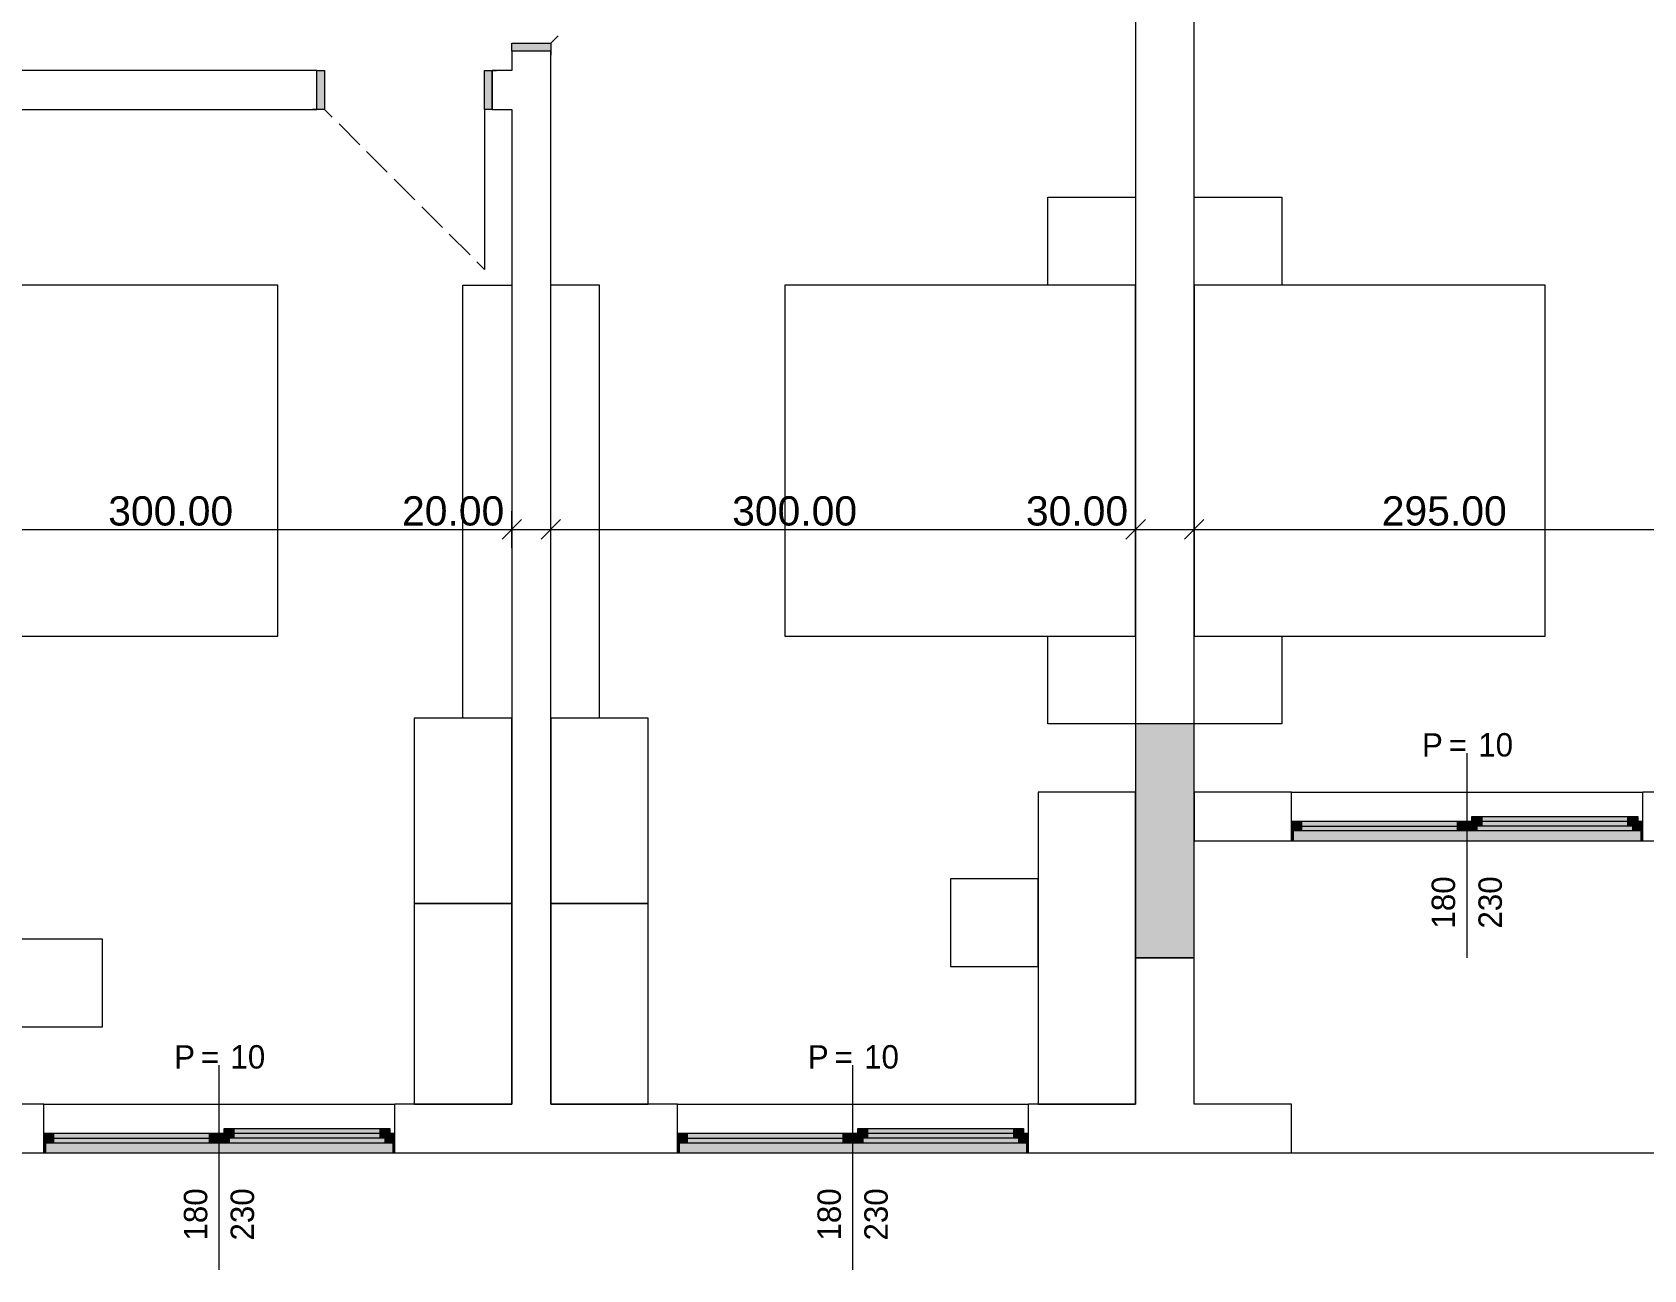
# Model space of a CAD drawing. Header units: millimetres. Extents: x 5493291 to 5652041, y -5155064 to -5098765.
# Drawn here: x 5548745 to 5557011, y -5131592 to -5125245 of the extents above; entities that cross this region are included whole.
import ezdxf

# ---------------------------------------------------------------- set-up
doc = ezdxf.new("R2010")
doc.units = ezdxf.units.MM
doc.header["$MEASUREMENT"] = 0
for name, color, linetype, lineweight in [('Drawing & Figure_Pen_No__1', 7, 'Continuous', 13), ('Drawing & Figure_Pen_No__101', 252, 'Continuous', 13), ('Drawing & Figure_Pen_No__2', 8, 'Continuous', 13)]:
    doc.layers.add(name, color=color, linetype=linetype, lineweight=lineweight)
for name, color, linetype, lineweight, true_color in [('Drawing & Figure_Pen_No__145', 7, 'Continuous', 13, 0x0077b0), ('Drawing & Figure_Pen_No__181', 7, 'Continuous', 5, 0x282828), ('Drawing & Figure_Pen_No__61', 7, 'Continuous', 13, 0x6a6a6a)]:
    doc.layers.add(name, color=color, linetype=linetype, lineweight=lineweight, true_color=true_color)
doc.styles.add('GENERATED_STYLE_1', font='GIL_____.TTF')
doc.styles.add('GENERATED_STYLE_2', font='arial.ttf')

msp = doc.modelspace()

# ---------------------------------------------------------------- hatches: boundary and pattern name
at = {"layer": 'Drawing & Figure_Pen_No__1', "linetype": 'Continuous', "lineweight": 0, "true_color": 0xffffff}
for points in [[(5551204.3, -5125341.6), (5551404.5, -5125341.6), (5551404.5, -5125301.6), (5551204.3, -5125301.6)], [(5550204.5, -5125441.6), (5550204.5, -5125641.6), (5550244.3, -5125641.6), (5550244.3, -5125441.6)], [(5551104.5, -5125641.6), (5551104.5, -5125441.6), (5551064.7, -5125441.6), (5551064.7, -5125641.6)], [(5555204.4, -5129291.6), (5555204.4, -5129341.5), (5555254.3, -5129341.5), (5555254.3, -5129291.6)], [(5555204.4, -5129341.5), (5555204.4, -5129392), (5555214.5, -5129392), (5556994.8, -5129392), (5557004.9, -5129392), (5557004.9, -5129341.5)], [(5555214.5, -5129392), (5555214.5, -5129341.5), (5555204.4, -5129341.5), (5555204.4, -5129392)], [(5555254.3, -5129291.6), (5555254.3, -5129341.5), (5556054.4, -5129341.5), (5556054.4, -5129291.6)], [(5556104.3, -5129341.5), (5556104.3, -5129291.6), (5556054.4, -5129291.6), (5556054.4, -5129341.5)], [(5556104.3, -5129291.6), (5556104.3, -5129341.5), (5556154.8, -5129341.5), (5556154.8, -5129316.6), (5556129.3, -5129316.6), (5556129.3, -5129291.6)], [(5556129.3, -5129266.7), (5556129.3, -5129316.6), (5556179.8, -5129316.6), (5556179.8, -5129266.7)], [(5556929.4, -5129266.7), (5556179.8, -5129266.7), (5556179.8, -5129316.6), (5556154.8, -5129316.6), (5556154.8, -5129341.5), (5556954.4, -5129341.5), (5556954.4, -5129316.6), (5556929.4, -5129316.6)], [(5556929.4, -5129316.6), (5556929.4, -5129266.7), (5556179.8, -5129266.7), (5556179.8, -5129316.6)], [(5556979.3, -5129316.6), (5556979.3, -5129266.7), (5556929.4, -5129266.7), (5556929.4, -5129316.6)], [(5557004.9, -5129341.5), (5557004.9, -5129291.6), (5556979.3, -5129291.6), (5556979.3, -5129316.6), (5556954.4, -5129316.6), (5556954.4, -5129341.5)], [(5557004.9, -5129392), (5557004.9, -5129341.5), (5556994.8, -5129341.5), (5556994.8, -5129392)], [(5548804.4, -5130891.9), (5548804.4, -5130941.8), (5548854.3, -5130941.8), (5548854.3, -5130891.9)], [(5548854.3, -5130891.9), (5548854.3, -5130941.8), (5549654.5, -5130941.8), (5549654.5, -5130891.9)], [(5549704.4, -5130941.8), (5549704.4, -5130891.9), (5549654.5, -5130891.9), (5549654.5, -5130941.8)], [(5549704.4, -5130891.9), (5549704.4, -5130941.8), (5549754.3, -5130941.8), (5549754.3, -5130916.8), (5549729.3, -5130916.8), (5549729.3, -5130891.9)], [(5549729.3, -5130866.9), (5549729.3, -5130916.8), (5549779.2, -5130916.8), (5549779.2, -5130866.9)], [(5550529.5, -5130866.9), (5549779.2, -5130866.9), (5549779.2, -5130916.8), (5549754.3, -5130916.8), (5549754.3, -5130941.8), (5550554.4, -5130941.8), (5550554.4, -5130916.8), (5550529.5, -5130916.8)], [(5550529.5, -5130916.8), (5550529.5, -5130866.9), (5549779.2, -5130866.9), (5549779.2, -5130916.8)], [(5550579.4, -5130916.8), (5550579.4, -5130866.9), (5550529.5, -5130866.9), (5550529.5, -5130916.8)], [(5550604.3, -5130941.8), (5550604.3, -5130891.9), (5550579.4, -5130891.9), (5550579.4, -5130916.8), (5550554.4, -5130916.8), (5550554.4, -5130941.8)], [(5552054.3, -5130891.9), (5552054.3, -5130941.8), (5552104.2, -5130941.8), (5552104.2, -5130891.9)], [(5552104.2, -5130891.9), (5552104.2, -5130941.8), (5552904.3, -5130941.8), (5552904.3, -5130891.9)], [(5552954.2, -5130941.8), (5552954.2, -5130891.9), (5552904.3, -5130891.9), (5552904.3, -5130941.8)], [(5552954.2, -5130891.9), (5552954.2, -5130941.8), (5553004.7, -5130941.8), (5553004.7, -5130916.8), (5552979.2, -5130916.8), (5552979.2, -5130891.9)], [(5552979.2, -5130866.9), (5552979.2, -5130916.8), (5553029.7, -5130916.8), (5553029.7, -5130866.9)], [(5553779.3, -5130866.9), (5553029.7, -5130866.9), (5553029.7, -5130916.8), (5553004.7, -5130916.8), (5553004.7, -5130941.8), (5553804.3, -5130941.8), (5553804.3, -5130916.8), (5553779.3, -5130916.8)], [(5553779.3, -5130916.8), (5553779.3, -5130866.9), (5553029.7, -5130866.9), (5553029.7, -5130916.8)], [(5553829.2, -5130916.8), (5553829.2, -5130866.9), (5553779.3, -5130866.9), (5553779.3, -5130916.8)], [(5553854.8, -5130941.8), (5553854.8, -5130891.9), (5553829.2, -5130891.9), (5553829.2, -5130916.8), (5553804.3, -5130916.8), (5553804.3, -5130941.8)], [(5548804.4, -5130941.8), (5548804.4, -5130991.7), (5548814.5, -5130991.7), (5550594.2, -5130991.7), (5550604.3, -5130991.7), (5550604.3, -5130941.8)], [(5548814.5, -5130991.7), (5548814.5, -5130941.8), (5548804.4, -5130941.8), (5548804.4, -5130991.7)], [(5550604.3, -5130991.7), (5550604.3, -5130941.8), (5550594.2, -5130941.8), (5550594.2, -5130991.7)], [(5552054.3, -5130941.8), (5552054.3, -5130991.7), (5552064.4, -5130991.7), (5553844.7, -5130991.7), (5553854.8, -5130991.7), (5553854.8, -5130941.8)], [(5552064.4, -5130991.7), (5552064.4, -5130941.8), (5552054.3, -5130941.8), (5552054.3, -5130991.7)], [(5553854.8, -5130991.7), (5553854.8, -5130941.8), (5553844.7, -5130941.8), (5553844.7, -5130991.7)]]:
    msp.add_hatch(color=7, dxfattribs=at).paths.add_polyline_path(points)
at = {"layer": 'Drawing & Figure_Pen_No__1', "linetype": 'Continuous', "lineweight": 0, "true_color": 0x000000}
msp.add_hatch(color=18, dxfattribs=at).paths.add_polyline_path([(5554704.2, -5128791.4), (5554404.2, -5128791.4), (5554404.2, -5129992), (5554704.2, -5129992)])

# ---------------------------------------------------------------- linework, layer by layer
at = {"layer": 'Drawing & Figure_Pen_No__1', "color": 7, "linetype": 'Continuous', "lineweight": 13}
for points in [[(5554404.2, -5124341.6), (5554404.2, -5128791.4)], [(5554704.2, -5128791.4), (5554704.2, -5124541.6)], [(5551204.3, -5125341.6), (5551204.3, -5125363.6)], [(5551404.5, -5125341.6), (5551204.3, -5125341.6)], [(5551204.3, -5125341.6), (5551204.3, -5125441.6)], [(5551404.5, -5125341.6), (5551204.3, -5125341.6)], [(5551404.5, -5125341.6), (5551204.3, -5125341.6)], [(5551204.3, -5125341.6), (5551204.3, -5125363.6)], [(5551204.3, -5125341.6), (5551204.3, -5125363.6)], [(5551404.5, -5125341.6), (5551404.5, -5125363.6)], [(5551404.5, -5130741.6), (5551404.5, -5125341.6)], [(5551404.5, -5125341.6), (5551404.5, -5125363.6)], [(5551404.5, -5125341.6), (5551404.5, -5125363.6)], [(5550204.5, -5125441.6), (5547904.5, -5125441.6)], [(5550204.5, -5125441.6), (5550182.6, -5125441.6)], [(5550204.5, -5125441.6), (5550182.6, -5125441.6)], [(5550204.5, -5125441.6), (5550182.6, -5125441.6)], [(5550204.5, -5125641.6), (5550204.5, -5125441.6)], [(5550204.5, -5125641.6), (5550204.5, -5125441.6)], [(5550204.5, -5125641.6), (5550204.5, -5125441.6)], [(5551104.5, -5125441.6), (5551126.5, -5125441.6)], [(5551104.5, -5125641.6), (5551104.5, -5125441.6)], [(5551204.3, -5125441.6), (5551104.5, -5125441.6)], [(5551104.5, -5125641.6), (5551104.5, -5125441.6)], [(5551104.5, -5125641.6), (5551104.5, -5125441.6)], [(5551104.5, -5125441.6), (5551126.5, -5125441.6)], [(5551104.5, -5125441.6), (5551126.5, -5125441.6)], [(5548204.5, -5125641.6), (5550204.5, -5125641.6)], [(5550204.5, -5125641.6), (5550182.6, -5125641.6)], [(5550204.5, -5125641.6), (5550182.6, -5125641.6)], [(5550204.5, -5125641.6), (5550182.6, -5125641.6)], [(5551104.5, -5125641.6), (5551126.5, -5125641.6)], [(5551104.5, -5125641.6), (5551204.3, -5125641.6)], [(5551104.5, -5125641.6), (5551126.5, -5125641.6)], [(5551104.5, -5125641.6), (5551126.5, -5125641.6)], [(5551204.3, -5125641.6), (5551204.3, -5130741.6)], [(5551204.3, -5127888.5), (5551204.3, -5127700.8)], [(5551404.5, -5127888.5), (5551404.5, -5127700.8)], [(5554404.2, -5127888.5), (5554404.2, -5127700.8)], [(5554704.2, -5127888.5), (5554704.2, -5127700.8)], [(5548204.5, -5127794.7), (5551204.3, -5127794.7)], [(5551204.3, -5127794.7), (5551404.5, -5127794.7)], [(5551404.5, -5127794.7), (5554404.2, -5127794.7)], [(5554404.2, -5127794.7), (5554704.2, -5127794.7)], [(5554704.2, -5127794.7), (5557654.7, -5127794.7)], [(5554704.2, -5128791.4), (5554404.2, -5128791.4)], [(5554704.2, -5128791.4), (5554404.2, -5128791.4)], [(5554404.2, -5128791.4), (5554404.2, -5129992)], [(5554704.2, -5129992), (5554704.2, -5128791.4)], [(5555204.4, -5129141.9), (5554704.2, -5129141.9)], [(5554704.2, -5129141.9), (5554704.2, -5129392)], [(5555204.4, -5129291.6), (5555204.4, -5129141.9)], [(5557004.9, -5129291.6), (5557004.9, -5129141.9)], [(5557654.7, -5129141.9), (5557004.9, -5129141.9)], [(5555204.4, -5129341.5), (5555204.4, -5129291.6)], [(5555204.4, -5129392), (5555204.4, -5129341.5)], [(5555204.4, -5129392), (5555204.4, -5129341.5)], [(5557004.9, -5129341.5), (5557004.9, -5129291.6)], [(5557004.9, -5129392), (5557004.9, -5129341.5)], [(5557004.9, -5129392), (5557004.9, -5129341.5)], [(5554704.2, -5129392), (5555204.4, -5129392)], [(5557004.9, -5129392), (5557654.7, -5129392)], [(5554404.2, -5129992), (5554404.2, -5130741.6)], [(5554704.2, -5129992), (5554404.2, -5129992)], [(5554404.2, -5129992), (5554704.2, -5129992)], [(5554704.2, -5130741.6), (5554704.2, -5129992)], [(5548804.4, -5130741.6), (5548204.5, -5130741.6)], [(5548804.4, -5130891.9), (5548804.4, -5130741.6)], [(5550604.3, -5130891.9), (5550604.3, -5130741.6)], [(5551204.3, -5130741.6), (5550604.3, -5130741.6)], [(5552054.3, -5130741.6), (5551404.5, -5130741.6)], [(5552054.3, -5130891.9), (5552054.3, -5130741.6)], [(5553854.8, -5130891.9), (5553854.8, -5130741.6)], [(5554404.2, -5130741.6), (5553854.8, -5130741.6)], [(5555204.4, -5130741.6), (5554704.2, -5130741.6)], [(5555204.4, -5130991.7), (5555204.4, -5130741.6)], [(5548804.4, -5130941.8), (5548804.4, -5130891.9)], [(5550604.3, -5130941.8), (5550604.3, -5130891.9)], [(5552054.3, -5130941.8), (5552054.3, -5130891.9)], [(5553854.8, -5130941.8), (5553854.8, -5130891.9)], [(5540454.1, -5130991.7), (5619356.6, -5130991.7)], [(5540454.1, -5130991.7), (5619356.6, -5130991.7)], [(5547454.2, -5130991.7), (5548804.4, -5130991.7)], [(5548804.4, -5130991.7), (5548804.4, -5130941.8)], [(5548804.4, -5130991.7), (5548804.4, -5130941.8)], [(5550604.3, -5130991.7), (5550604.3, -5130941.8)], [(5550604.3, -5130991.7), (5550604.3, -5130941.8)], [(5550604.3, -5130991.7), (5551204.3, -5130991.7)], [(5551204.3, -5130991.7), (5552054.3, -5130991.7)], [(5552054.3, -5130991.7), (5552054.3, -5130941.8)], [(5552054.3, -5130991.7), (5552054.3, -5130941.8)], [(5553854.8, -5130991.7), (5553854.8, -5130941.8)], [(5553854.8, -5130991.7), (5553854.8, -5130941.8)], [(5553854.8, -5130991.7), (5555204.4, -5130991.7)]]:
    msp.add_lwpolyline(points, dxfattribs=at)
at = {"layer": 'Drawing & Figure_Pen_No__101', "color": 252, "linetype": 'Continuous', "lineweight": 13}
for points in [[(5553954.6, -5126541.7), (5553954.6, -5126091.6)], [(5553954.6, -5126091.6), (5554404.2, -5126091.6)], [(5554404.2, -5126091.6), (5554404.2, -5126541.7)], [(5554704.2, -5126091.6), (5555154.5, -5126091.6)], [(5554704.2, -5126541.7), (5554704.2, -5126091.6)], [(5555154.5, -5126091.6), (5555154.5, -5126541.7)], [(5550004.3, -5126541.7), (5548204.5, -5126541.7)], [(5550004.3, -5128341.8), (5550004.3, -5126541.7)], [(5550954.2, -5128763.5), (5550954.2, -5126541.7)], [(5550954.2, -5126541.7), (5551204.3, -5126541.7)], [(5551654.5, -5126541.7), (5551404.5, -5126541.7)], [(5551654.5, -5128763.5), (5551654.5, -5126541.7)], [(5554404.2, -5126541.7), (5552604.4, -5126541.7)], [(5552604.4, -5126541.7), (5552604.4, -5128341.8)], [(5554404.2, -5126541.7), (5553954.6, -5126541.7)], [(5554404.2, -5128341.8), (5554404.2, -5126541.7)], [(5556504.7, -5126541.7), (5554704.2, -5126541.7)], [(5554704.2, -5126541.7), (5554704.2, -5128341.8)], [(5555154.5, -5126541.7), (5554704.2, -5126541.7)], [(5556504.7, -5128341.8), (5556504.7, -5126541.7)], [(5548204.5, -5128341.8), (5550004.3, -5128341.8)], [(5552604.4, -5128341.8), (5554404.2, -5128341.8)], [(5553954.6, -5128791.4), (5553954.6, -5128341.8)], [(5553954.6, -5128341.8), (5554404.2, -5128341.8)], [(5554404.2, -5128341.8), (5554404.2, -5128791.4)], [(5554704.2, -5128341.8), (5556504.7, -5128341.8)], [(5554704.2, -5128341.8), (5555154.5, -5128341.8)], [(5554704.2, -5128791.4), (5554704.2, -5128341.8)], [(5555154.5, -5128341.8), (5555154.5, -5128791.4)], [(5551204.3, -5128763.5), (5550704.1, -5128763.5)], [(5550704.1, -5128763.5), (5550704.1, -5129713.4)], [(5551204.3, -5129713.4), (5551204.3, -5128763.5)], [(5551904.6, -5128763.5), (5551404.5, -5128763.5)], [(5551404.5, -5128763.5), (5551404.5, -5129713.4)], [(5551904.6, -5129713.4), (5551904.6, -5128763.5)], [(5554404.2, -5128791.4), (5553954.6, -5128791.4)], [(5555154.5, -5128791.4), (5554704.2, -5128791.4)], [(5554404.2, -5129141.9), (5553904.7, -5129141.9)], [(5553904.7, -5129141.9), (5553904.7, -5130741.6)], [(5554404.2, -5130741.6), (5554404.2, -5129141.9)], [(5553904.7, -5129586.8), (5553454.4, -5129586.8)], [(5553454.4, -5129586.8), (5553454.4, -5130037.1)], [(5553904.7, -5130037.1), (5553904.7, -5129586.8)], [(5550704.1, -5129713.4), (5551204.3, -5129713.4)], [(5551204.3, -5129713.4), (5550704.1, -5129713.4)], [(5550704.1, -5129713.4), (5550704.1, -5130741.6)], [(5551204.3, -5130741.6), (5551204.3, -5129713.4)], [(5551404.5, -5129713.4), (5551904.6, -5129713.4)], [(5551904.6, -5129713.4), (5551404.5, -5129713.4)], [(5551404.5, -5129713.4), (5551404.5, -5130741.6)], [(5551904.6, -5130741.6), (5551904.6, -5129713.4)], [(5549104.4, -5129896.3), (5548654.1, -5129896.3)], [(5549104.4, -5130346.6), (5549104.4, -5129896.3)], [(5553454.4, -5130037.1), (5553904.7, -5130037.1)], [(5548654.1, -5130346.6), (5549104.4, -5130346.6)], [(5550704.1, -5130741.6), (5551204.3, -5130741.6)], [(5551404.5, -5130741.6), (5551904.6, -5130741.6)], [(5553904.7, -5130741.6), (5554404.2, -5130741.6)]]:
    msp.add_lwpolyline(points, dxfattribs=at)
at = {"layer": 'Drawing & Figure_Pen_No__145', "color": 144, "linetype": 'Continuous', "lineweight": 13, "true_color": 0x0077b0}
for points in [[(5551254.2, -5127744.8), (5551154.4, -5127844.6)], [(5551454.3, -5127744.8), (5551354.6, -5127844.6)], [(5554454.7, -5127744.8), (5554354.3, -5127844.6)], [(5554754.7, -5127744.8), (5554654.3, -5127844.6)], [(5556104.3, -5129992), (5556104.3, -5128941.7)], [(5549704.4, -5131591.7), (5549704.4, -5130542)], [(5552954.2, -5131591.7), (5552954.2, -5130542)]]:
    msp.add_lwpolyline(points, dxfattribs=at)
at = {"layer": 'Drawing & Figure_Pen_No__181', "color": 250, "linetype": 'Continuous', "lineweight": 5, "true_color": 0x282828}
for points in [[(5551404.5, -5125301.6), (5551443.1, -5125262.9)], [(5550244.3, -5125641.6), (5550282.9, -5125680.4)], [(5550318.6, -5125715.7), (5550424.3, -5125821.8)], [(5550460, -5125857.2), (5550565.7, -5125963.3)], [(5550601.3, -5125998.6), (5550707.7, -5126104.7)], [(5550742.7, -5126140), (5550849, -5126246.1)], [(5550884.1, -5126281.5), (5550990.4, -5126387.5)], [(5551025.5, -5126422.9), (5551064.7, -5126461.6)]]:
    msp.add_lwpolyline(points, dxfattribs=at)
at = {"layer": 'Drawing & Figure_Pen_No__2', "color": 8, "linetype": 'Continuous', "lineweight": 13}
for points in [[(5555204.4, -5129141.9), (5557004.9, -5129141.9)], [(5555204.4, -5129291.6), (5555204.4, -5129141.9)], [(5557004.9, -5129291.6), (5557004.9, -5129141.9)], [(5555204.4, -5129291.6), (5555254.3, -5129291.6)], [(5555204.4, -5129341.5), (5555204.4, -5129291.6)], [(5555204.4, -5129341.5), (5555204.4, -5129291.6)], [(5555214.5, -5129341.5), (5555204.4, -5129341.5)], [(5555204.4, -5129341.5), (5555204.4, -5129392)], [(5555254.3, -5129341.5), (5555204.4, -5129341.5)], [(5555204.4, -5129392), (5555204.4, -5129341.5)], [(5555204.4, -5129392), (5555204.4, -5129341.5)], [(5555204.4, -5129392), (5555204.4, -5129341.5)], [(5555214.5, -5129392), (5555214.5, -5129341.5)], [(5555254.3, -5129291.6), (5555254.3, -5129341.5)], [(5555254.3, -5129291.6), (5556054.4, -5129291.6)], [(5555254.3, -5129316.6), (5556054.4, -5129316.6)], [(5556054.4, -5129341.5), (5555254.3, -5129341.5)], [(5556054.4, -5129341.5), (5556054.4, -5129291.6)], [(5556054.4, -5129291.6), (5556104.3, -5129291.6)], [(5556104.3, -5129341.5), (5556054.4, -5129341.5)], [(5556104.3, -5129291.6), (5556129.3, -5129291.6)], [(5556154.8, -5129341.5), (5556104.3, -5129341.5)], [(5556129.3, -5129266.7), (5556179.8, -5129266.7)], [(5556129.3, -5129316.6), (5556129.3, -5129266.7)], [(5556129.3, -5129291.6), (5556129.3, -5129316.6)], [(5556129.3, -5129316.6), (5556154.8, -5129316.6)], [(5556179.8, -5129316.6), (5556129.3, -5129316.6)], [(5556154.8, -5129316.6), (5556154.8, -5129341.5)], [(5556954.4, -5129341.5), (5556154.8, -5129341.5)], [(5556179.8, -5129266.7), (5556929.4, -5129266.7)], [(5556179.8, -5129266.7), (5556179.8, -5129316.6)], [(5556179.8, -5129266.7), (5556929.4, -5129266.7)], [(5556179.8, -5129291.6), (5556929.4, -5129291.6)], [(5556929.4, -5129316.6), (5556179.8, -5129316.6)], [(5556929.4, -5129316.6), (5556929.4, -5129266.7)], [(5556929.4, -5129266.7), (5556979.3, -5129266.7)], [(5556979.3, -5129316.6), (5556929.4, -5129316.6)], [(5556954.4, -5129341.5), (5556954.4, -5129316.6)], [(5556954.4, -5129316.6), (5556979.3, -5129316.6)], [(5557004.9, -5129341.5), (5556954.4, -5129341.5)], [(5556979.3, -5129266.7), (5556979.3, -5129316.6)], [(5556979.3, -5129316.6), (5556979.3, -5129291.6)], [(5556979.3, -5129291.6), (5557004.9, -5129291.6)], [(5557004.9, -5129341.5), (5556994.8, -5129341.5)], [(5556994.8, -5129341.5), (5556994.8, -5129392)], [(5557004.9, -5129341.5), (5557004.9, -5129291.6)], [(5557004.9, -5129341.5), (5557004.9, -5129291.6)], [(5557004.9, -5129392), (5557004.9, -5129341.5)], [(5557004.9, -5129392), (5557004.9, -5129341.5)], [(5557004.9, -5129392), (5557004.9, -5129341.5)], [(5557004.9, -5129392), (5557004.9, -5129341.5)], [(5555204.4, -5129392), (5557004.9, -5129392)], [(5555204.4, -5129392), (5555214.5, -5129392)], [(5555214.5, -5129392), (5556994.8, -5129392)], [(5556994.8, -5129392), (5557004.9, -5129392)], [(5548804.4, -5130741.6), (5550604.3, -5130741.6)], [(5548804.4, -5130891.9), (5548804.4, -5130741.6)], [(5550604.3, -5130891.9), (5550604.3, -5130741.6)], [(5552054.3, -5130741.6), (5553854.8, -5130741.6)], [(5552054.3, -5130891.9), (5552054.3, -5130741.6)], [(5553854.8, -5130891.9), (5553854.8, -5130741.6)], [(5548804.4, -5130891.9), (5548854.3, -5130891.9)], [(5548804.4, -5130941.8), (5548804.4, -5130891.9)], [(5548804.4, -5130941.8), (5548804.4, -5130891.9)], [(5548854.3, -5130891.9), (5548854.3, -5130941.8)], [(5548854.3, -5130891.9), (5549654.5, -5130891.9)], [(5549654.5, -5130941.8), (5549654.5, -5130891.9)], [(5549654.5, -5130891.9), (5549704.4, -5130891.9)], [(5549704.4, -5130891.9), (5549729.3, -5130891.9)], [(5549729.3, -5130866.9), (5549779.2, -5130866.9)], [(5549729.3, -5130916.8), (5549729.3, -5130866.9)], [(5549729.3, -5130891.9), (5549729.3, -5130916.8)], [(5549779.2, -5130866.9), (5550529.5, -5130866.9)], [(5549779.2, -5130866.9), (5549779.2, -5130916.8)], [(5549779.2, -5130866.9), (5550529.5, -5130866.9)], [(5549779.2, -5130891.9), (5550529.5, -5130891.9)], [(5550529.5, -5130916.8), (5550529.5, -5130866.9)], [(5550529.5, -5130866.9), (5550579.4, -5130866.9)], [(5550579.4, -5130866.9), (5550579.4, -5130916.8)], [(5550579.4, -5130916.8), (5550579.4, -5130891.9)], [(5550579.4, -5130891.9), (5550604.3, -5130891.9)], [(5550604.3, -5130941.8), (5550604.3, -5130891.9)], [(5550604.3, -5130941.8), (5550604.3, -5130891.9)], [(5552054.3, -5130891.9), (5552104.2, -5130891.9)], [(5552054.3, -5130941.8), (5552054.3, -5130891.9)], [(5552054.3, -5130941.8), (5552054.3, -5130891.9)], [(5552104.2, -5130891.9), (5552104.2, -5130941.8)], [(5552104.2, -5130891.9), (5552904.3, -5130891.9)], [(5552904.3, -5130941.8), (5552904.3, -5130891.9)], [(5552904.3, -5130891.9), (5552954.2, -5130891.9)], [(5552954.2, -5130891.9), (5552979.2, -5130891.9)], [(5552979.2, -5130866.9), (5553029.7, -5130866.9)], [(5552979.2, -5130916.8), (5552979.2, -5130866.9)], [(5552979.2, -5130891.9), (5552979.2, -5130916.8)], [(5553029.7, -5130866.9), (5553779.3, -5130866.9)], [(5553029.7, -5130866.9), (5553029.7, -5130916.8)], [(5553029.7, -5130866.9), (5553779.3, -5130866.9)], [(5553029.7, -5130891.9), (5553779.3, -5130891.9)], [(5553779.3, -5130916.8), (5553779.3, -5130866.9)], [(5553779.3, -5130866.9), (5553829.2, -5130866.9)], [(5553829.2, -5130866.9), (5553829.2, -5130916.8)], [(5553829.2, -5130916.8), (5553829.2, -5130891.9)], [(5553829.2, -5130891.9), (5553854.8, -5130891.9)], [(5553854.8, -5130941.8), (5553854.8, -5130891.9)], [(5553854.8, -5130941.8), (5553854.8, -5130891.9)], [(5548814.5, -5130941.8), (5548804.4, -5130941.8)], [(5548804.4, -5130941.8), (5548804.4, -5130991.7)], [(5548854.3, -5130941.8), (5548804.4, -5130941.8)], [(5548804.4, -5130991.7), (5548804.4, -5130941.8)], [(5548804.4, -5130991.7), (5548804.4, -5130941.8)], [(5548804.4, -5130991.7), (5548804.4, -5130941.8)], [(5548804.4, -5130991.7), (5550604.3, -5130991.7)], [(5548804.4, -5130991.7), (5548814.5, -5130991.7)], [(5548814.5, -5130991.7), (5548814.5, -5130941.8)], [(5548814.5, -5130991.7), (5550594.2, -5130991.7)], [(5548854.3, -5130916.8), (5549654.5, -5130916.8)], [(5549654.5, -5130941.8), (5548854.3, -5130941.8)], [(5549704.4, -5130941.8), (5549654.5, -5130941.8)], [(5549754.3, -5130941.8), (5549704.4, -5130941.8)], [(5549729.3, -5130916.8), (5549754.3, -5130916.8)], [(5549779.2, -5130916.8), (5549729.3, -5130916.8)], [(5549754.3, -5130916.8), (5549754.3, -5130941.8)], [(5550554.4, -5130941.8), (5549754.3, -5130941.8)], [(5550529.5, -5130916.8), (5549779.2, -5130916.8)], [(5550579.4, -5130916.8), (5550529.5, -5130916.8)], [(5550554.4, -5130941.8), (5550554.4, -5130916.8)], [(5550554.4, -5130916.8), (5550579.4, -5130916.8)], [(5550604.3, -5130941.8), (5550554.4, -5130941.8)], [(5550604.3, -5130941.8), (5550594.2, -5130941.8)], [(5550594.2, -5130941.8), (5550594.2, -5130991.7)], [(5550594.2, -5130991.7), (5550604.3, -5130991.7)], [(5550604.3, -5130991.7), (5550604.3, -5130941.8)], [(5550604.3, -5130991.7), (5550604.3, -5130941.8)], [(5550604.3, -5130991.7), (5550604.3, -5130941.8)], [(5550604.3, -5130991.7), (5550604.3, -5130941.8)], [(5552064.4, -5130941.8), (5552054.3, -5130941.8)], [(5552054.3, -5130941.8), (5552054.3, -5130991.7)], [(5552104.2, -5130941.8), (5552054.3, -5130941.8)], [(5552054.3, -5130991.7), (5552054.3, -5130941.8)], [(5552054.3, -5130991.7), (5552054.3, -5130941.8)], [(5552054.3, -5130991.7), (5552054.3, -5130941.8)], [(5552054.3, -5130991.7), (5553854.8, -5130991.7)], [(5552054.3, -5130991.7), (5552064.4, -5130991.7)], [(5552064.4, -5130991.7), (5552064.4, -5130941.8)], [(5552064.4, -5130991.7), (5553844.7, -5130991.7)], [(5552104.2, -5130916.8), (5552904.3, -5130916.8)], [(5552904.3, -5130941.8), (5552104.2, -5130941.8)], [(5552954.2, -5130941.8), (5552904.3, -5130941.8)], [(5553004.7, -5130941.8), (5552954.2, -5130941.8)], [(5552979.2, -5130916.8), (5553004.7, -5130916.8)], [(5553029.7, -5130916.8), (5552979.2, -5130916.8)], [(5553004.7, -5130916.8), (5553004.7, -5130941.8)], [(5553804.3, -5130941.8), (5553004.7, -5130941.8)], [(5553779.3, -5130916.8), (5553029.7, -5130916.8)], [(5553829.2, -5130916.8), (5553779.3, -5130916.8)], [(5553804.3, -5130941.8), (5553804.3, -5130916.8)], [(5553804.3, -5130916.8), (5553829.2, -5130916.8)], [(5553854.8, -5130941.8), (5553804.3, -5130941.8)], [(5553854.8, -5130941.8), (5553844.7, -5130941.8)], [(5553844.7, -5130941.8), (5553844.7, -5130991.7)], [(5553844.7, -5130991.7), (5553854.8, -5130991.7)], [(5553854.8, -5130991.7), (5553854.8, -5130941.8)], [(5553854.8, -5130991.7), (5553854.8, -5130941.8)], [(5553854.8, -5130991.7), (5553854.8, -5130941.8)], [(5553854.8, -5130991.7), (5553854.8, -5130941.8)]]:
    msp.add_lwpolyline(points, dxfattribs=at)
at = {"layer": 'Drawing & Figure_Pen_No__61', "color": 251, "linetype": 'Continuous', "lineweight": 13, "true_color": 0x6a6a6a}
for points in [[(5551204.3, -5125341.6), (5551204.3, -5125301.6)], [(5551204.3, -5125301.6), (5551404.5, -5125301.6)], [(5551404.5, -5125341.6), (5551204.3, -5125341.6)], [(5551404.5, -5125301.6), (5551404.5, -5125341.6)], [(5550204.5, -5125441.6), (5550244.3, -5125441.6)], [(5550204.5, -5125641.6), (5550204.5, -5125441.6)], [(5550244.3, -5125441.6), (5550244.3, -5125641.6)], [(5551064.7, -5125641.6), (5551064.7, -5125441.6)], [(5551064.7, -5125441.6), (5551104.5, -5125441.6)], [(5551104.5, -5125441.6), (5551104.5, -5125641.6)], [(5550244.3, -5125641.6), (5550204.5, -5125641.6)], [(5551104.5, -5125641.6), (5551064.7, -5125641.6)], [(5551064.7, -5125641.6), (5551064.7, -5126461.6)]]:
    msp.add_lwpolyline(points, dxfattribs=at)

# ---------------------------------------------------------------- texts
at = {"layer": 'Drawing & Figure_Pen_No__1', "color": 7, "linetype": 'Continuous', "lineweight": 13, "attachment_point": 7}
for s, insert, char_height, style in [('\\A1;{\\pql;\\fArial|b0|i0|c0|p0;\\W1.000000;300.00}', (5549134.6, -5127777.1), 150.005, 'GENERATED_STYLE_2'), ('\\A1;{\\pql;\\fArial|b0|i0|c0|p0;\\W1.000000;20.00}', (5550641.5, -5127777), 150.005, 'GENERATED_STYLE_2'), ('\\A1;{\\pql;\\fArial|b0|i0|c0|p0;\\W1.000000;300.00}', (5552334.7, -5127777.1), 150.005, 'GENERATED_STYLE_2'), ('\\A1;{\\pql;\\fArial|b0|i0|c0|p0;\\W1.000000;30.00}', (5553841.6, -5127777.1), 150.005, 'GENERATED_STYLE_2'), ('\\A1;{\\pql;\\fArial|b0|i0|c0|p0;\\W1.000000;295.00}', (5555666.7, -5127777), 150.005, 'GENERATED_STYLE_2'), ('\\A1;{\\pql;\\fGill Sans MT|b0|i0|c0|p0;\\W1.000000;P}', (5555873.1, -5128960), 120.004, 'GENERATED_STYLE_1'), ('\\A1;{\\pql;\\fGill Sans MT|b0|i0|c0|p0;\\W1.000000;10}', (5556161.6, -5128961.2), 120.004, 'GENERATED_STYLE_1'), ('\\A1;{\\pql;\\fGill Sans MT|b0|i0|c0|p0;\\W1.000000;=}', (5556010.3, -5128960), 120.004, 'GENERATED_STYLE_1'), ('\\A1;{\\pql;\\fGill Sans MT|b0|i0|c0|p0;\\W1.000000; }', (5555961.5, -5128960), 120.004, 'GENERATED_STYLE_1'), ('\\A1;{\\pql;\\fGill Sans MT|b0|i0|c0|p0;\\W1.000000; }', (5556112.7, -5128960), 120.004, 'GENERATED_STYLE_1'), ('\\A1;{\\pql;\\fGill Sans MT|b0|i0|c0|p0;\\W1.000000;P}', (5549472.8, -5130560.2), 120.004, 'GENERATED_STYLE_1'), ('\\A1;{\\pql;\\fGill Sans MT|b0|i0|c0|p0;\\W1.000000;=}', (5549610.1, -5130560.2), 120.004, 'GENERATED_STYLE_1'), ('\\A1;{\\pql;\\fGill Sans MT|b0|i0|c0|p0;\\W1.000000;10}', (5549761.4, -5130561.4), 120.004, 'GENERATED_STYLE_1'), ('\\A1;{\\pql;\\fGill Sans MT|b0|i0|c0|p0;\\W1.000000;P}', (5552723, -5130560.2), 120.004, 'GENERATED_STYLE_1'), ('\\A1;{\\pql;\\fGill Sans MT|b0|i0|c0|p0;\\W1.000000;=}', (5552860.3, -5130560.2), 120.004, 'GENERATED_STYLE_1'), ('\\A1;{\\pql;\\fGill Sans MT|b0|i0|c0|p0;\\W1.000000;10}', (5553011.6, -5130561.4), 120.004, 'GENERATED_STYLE_1'), ('\\A1;{\\pql;\\fGill Sans MT|b0|i0|c0|p0;\\W1.000000; }', (5549561.2, -5130560.2), 120.004, 'GENERATED_STYLE_1'), ('\\A1;{\\pql;\\fGill Sans MT|b0|i0|c0|p0;\\W1.000000; }', (5549712.5, -5130560.2), 120.004, 'GENERATED_STYLE_1'), ('\\A1;{\\pql;\\fGill Sans MT|b0|i0|c0|p0;\\W1.000000; }', (5552811.4, -5130560.2), 120.004, 'GENERATED_STYLE_1'), ('\\A1;{\\pql;\\fGill Sans MT|b0|i0|c0|p0;\\W1.000000; }', (5552962.7, -5130560.2), 120.004, 'GENERATED_STYLE_1')]:
    msp.add_mtext(s, dxfattribs=dict(at, insert=insert, char_height=char_height, style=style))
at = {"layer": 'Drawing & Figure_Pen_No__1', "color": 7, "linetype": 'Continuous', "lineweight": 13, "char_height": 120.004, "attachment_point": 7, "rotation": 90, "style": 'GENERATED_STYLE_1'}
for s, insert in [('\\A1;{\\pql;\\fGill Sans MT|b0|i0|c0|p0;\\W1.000000;180}', (5556044.2, -5129841.9)), ('\\A1;{\\pql;\\fGill Sans MT|b0|i0|c0|p0;\\W1.000000;230}', (5556284.3, -5129841.9)), ('\\A1;{\\pql;\\fGill Sans MT|b0|i0|c0|p0;\\W1.000000;180}', (5549644.1, -5131441.8)), ('\\A1;{\\pql;\\fGill Sans MT|b0|i0|c0|p0;\\W1.000000;230}', (5549884, -5131441.8)), ('\\A1;{\\pql;\\fGill Sans MT|b0|i0|c0|p0;\\W1.000000;180}', (5552894.1, -5131441.8)), ('\\A1;{\\pql;\\fGill Sans MT|b0|i0|c0|p0;\\W1.000000;230}', (5553134.3, -5131441.8))]:
    msp.add_mtext(s, dxfattribs=dict(at, insert=insert))

doc.saveas('drawing.dxf')
